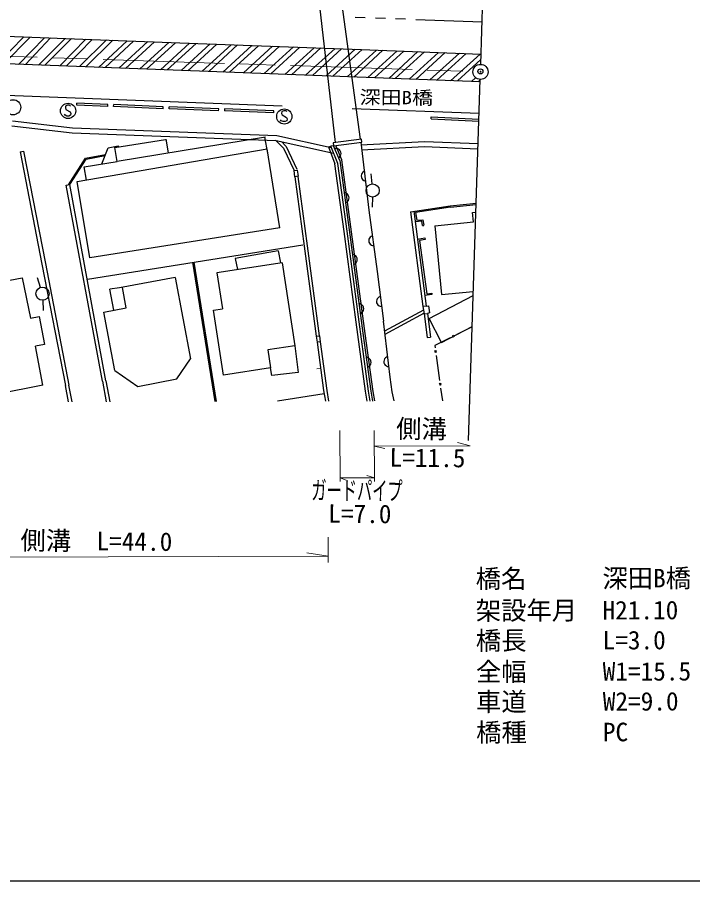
# Model space of a CAD drawing. Units: millimetres, scale not verified. Extents: x 40000 to 680000, y 20000 to 380000.
# Drawn here: x 297936 to 364570, y 205000 to 290180 of the extents above; entities that cross this region are included whole.
import ezdxf
from ezdxf.enums import TextEntityAlignment as Align

# ---------------------------------------------------------------- set-up
doc = ezdxf.new("R2010")
doc.units = ezdxf.units.MM
doc.header["$LTSCALE"] = 1000
doc.header["$PDMODE"] = 32
doc.header["$PDSIZE"] = 500
doc.linetypes.add('CHAIN', pattern=[18.5, 12, -1.5, 3.5, -1.5])
for name, color, linetype, lineweight in [('M-BGD', 7, 'Continuous', 25), ('M-BMK', 2, 'CHAIN', 13), ('M-BMK-OTRS', 5, 'Continuous', 25), ('M-BMK-SRVR', 3, 'Continuous', 25), ('M-STR-HTXT', 7, 'Continuous', 13), ('M-STR-STR1', 1, 'Continuous', 25), ('M-TTL-BAND', 7, 'Continuous', 25)]:
    doc.layers.add(name, color=color, linetype=linetype, lineweight=lineweight)
doc.layers.add('M-OTRS', color=6, linetype='Continuous')
doc.styles.add('ＭＳ ゴシック', font='')
doc.styles.get('ＭＳ ゴシック').set_extended_font_data('MS Gothic')

# ---------------------------------------------------------------- blocks, each defined once
blk = doc.blocks.new('BUHIN311')
at = {"color": 3, "linetype": 'Continuous', "lineweight": 25}
for radius in [746, 22.5]:
    blk.add_circle((0, 0), radius, dxfattribs=at)

msp = doc.modelspace()

# ---------------------------------------------------------------- linework, layer by layer
at = {"layer": 'M-BGD'}
for p, q in [((332250, 290133), (331256, 290170)), ((334257, 290059), (333262, 290098)), ((336248, 289981), (335250, 290014)), ((343799, 289693), (337246, 289943)), ((290940, 288521), (305259, 287999)), ((295974, 285616), (298569, 288243)), ((296596, 285593), (299202, 288220)), ((298060, 285537), (300613, 288168)), ((298759, 285511), (301230, 288146)), ((300016, 285463), (302660, 288094)), ((300646, 285439), (303283, 288071)), ((302132, 285383), (304710, 288019)), ((302754, 285360), (305328, 287996)), ((306731, 287941), (304071, 285310)), ((307352, 287917), (304704, 285286)), ((305259, 287999), (314853, 287624)), ((308783, 287861), (305949, 285239)), ((309414, 287836), (306598, 285214)), ((310822, 287781), (307971, 285162)), ((311481, 287756), (308623, 285137)), ((312876, 287701), (310037, 285084)), ((313531, 287675), (310689, 285059)), ((314931, 287621), (312064, 285007)), ((315586, 287597), (312723, 284982)), ((314120, 284929), (316973, 287547)), ((317639, 287522), (314778, 284905)), ((314853, 287624), (331872, 287005)), ((319026, 287472), (316168, 284852)), ((316826, 284827), (319678, 287448)), ((318202, 284775), (321068, 287398)), ((318859, 284750), (321728, 287374)), ((320260, 284697), (323114, 287323)), ((320910, 284672), (323778, 287299)), ((322304, 284620), (325177, 287248)), ((322960, 284595), (325827, 287225)), ((324333, 284543), (327231, 287174)), ((325000, 284518), (327890, 287150)), ((326386, 284465), (329281, 287099)), ((327045, 284440), (329930, 287075)), ((328419, 284388), (331281, 287026)), ((329067, 284364), (331950, 287002)), ((333360, 286948), (330467, 284311)), ((334015, 286923), (331129, 284286)), ((331872, 287005), (343694, 286554)), ((335410, 286870), (332513, 284233)), ((333172, 284208), (336077, 286844)), ((334575, 284155), (337451, 286792)), ((335220, 284131), (338115, 286767)), ((339506, 286714), (336606, 284078)), ((337266, 284053), (340150, 286689)), ((341552, 286636), (338647, 284001)), ((339314, 283976), (342209, 286611)), ((343600, 286557), (340682, 283924)), ((343694, 286554), (343695, 286554)), ((343605, 283813), (285896, 285998)), ((343677, 286006), (341360, 283899)), ((343151, 284219), (342739, 283846)), ((343642, 284041), (343400, 283821)), ((324061, 281417), (291751, 282642)), ((302708, 281423), (302678, 281243)), ((302678, 281243), (302738, 281093)), ((302888, 281513), (302708, 281423)), ((303008, 281513), (302888, 281513)), ((303128, 281483), (303008, 281513)), ((303188, 281423), (303128, 281483)), ((303817, 281508), (303826, 281708)), ((306871, 281377), (303817, 281508)), ((306880, 281577), (303826, 281708)), ((306871, 281377), (306880, 281577)), ((307441, 281367), (307450, 281567)), ((312326, 281154), (307441, 281367)), ((312335, 281354), (307450, 281567)), ((312326, 281154), (312335, 281354)), ((312921, 281134), (312928, 281334)), ((317799, 280949), (312921, 281134)), ((317806, 281149), (312928, 281334)), ((317799, 280949), (317806, 281149)), ((318384, 281139), (318377, 280939)), ((323248, 280966), (318384, 281139)), ((343502, 280703), (330964, 281163)), ((302648, 280523), (302588, 280613)), ((302828, 280433), (302648, 280523)), ((302738, 281093), (303158, 280853)), ((303038, 280433), (302828, 280433)), ((303188, 280523), (303038, 280433)), ((303158, 280853), (303218, 280703)), ((303218, 280703), (303188, 280523)), ((323241, 280767), (318377, 280939)), ((323241, 280767), (323248, 280966)), ((324038, 280874), (324008, 280694)), ((324008, 280694), (324068, 280544)), ((324218, 280964), (324038, 280874)), ((324068, 280544), (324488, 280304)), ((324338, 280964), (324218, 280964)), ((324458, 280934), (324338, 280964)), ((324518, 280874), (324458, 280934)), ((324488, 280304), (324548, 280154)), ((338770, 280152), (338779, 280352)), ((338779, 280352), (343484, 280141)), ((297414, 279456), (303344, 278786)), ((297451, 279955), (303381, 279285)), ((323978, 279974), (323918, 280064)), ((324158, 279884), (323978, 279974)), ((324368, 279884), (324158, 279884)), ((324518, 279974), (324368, 279884)), ((324548, 280154), (324518, 279974)), ((338770, 280152), (343477, 279941)), ((303344, 278786), (323480, 278027)), ((303381, 279285), (323544, 278525)), ((307565, 277320), (312569, 278125)), ((322410, 278363), (307780, 275955)), ((312602, 278147), (312833, 276811)), ((322663, 276771), (322362, 278356)), ((323399, 278045), (324213, 277261)), ((323480, 278027), (329143, 276771)), ((323544, 278525), (328908, 277336)), ((323990, 277914), (324474, 277448)), ((331890, 278166), (329096, 277806)), ((329096, 277806), (329139, 277505)), ((329139, 277505), (331941, 277867)), ((338112, 277883), (331824, 277556)), ((331838, 277854), (332634, 271151)), ((331941, 277867), (331890, 278166)), ((343403, 277680), (338112, 277883)), ((298209, 276915), (298553, 276982)), ((298209, 276915), (300369, 265832)), ((298553, 276982), (300713, 265898)), ((303851, 273966), (322592, 277215)), ((306267, 275716), (306910, 277292)), ((306910, 277292), (307890, 277487)), ((307780, 275955), (307565, 277320)), ((307890, 277487), (307889, 277395)), ((323831, 269424), (322592, 277215)), ((324213, 277261), (325240, 275063)), ((324474, 277448), (325526, 275197)), ((328650, 277394), (328854, 277466)), ((328650, 277394), (329280, 275711)), ((329139, 277505), (328854, 277466)), ((329563, 275764), (328854, 277466)), ((329752, 276036), (329139, 277505)), ((329379, 277241), (329253, 277232)), ((329968, 276103), (329367, 277534)), ((329494, 277224), (329379, 277241)), ((329625, 277171), (329494, 277224)), ((329719, 277101), (329625, 277171)), ((329802, 277006), (329719, 277101)), ((329864, 276858), (329802, 277006)), ((329873, 276732), (329864, 276858)), ((338115, 277383), (331885, 277058)), ((343386, 277180), (338115, 277383)), ((302985, 273645), (304672, 276277)), ((303120, 273671), (304733, 276186)), ((304672, 276277), (306651, 276658)), ((304733, 276186), (306600, 276546)), ((329638, 276309), (329733, 276392)), ((329733, 276392), (329802, 276486)), ((329752, 276036), (330731, 268715)), ((329802, 276486), (329856, 276617)), ((329856, 276617), (329873, 276732)), ((332260, 258974), (329968, 276103)), ((304526, 275415), (307780, 275955)), ((304750, 274122), (304526, 275415)), ((330184, 269042), (329278, 275725)), ((330469, 269080), (329563, 275764)), ((325240, 275063), (325550, 275098)), ((325314, 274440), (325240, 275063)), ((325639, 274495), (325314, 274440)), ((325314, 274440), (326228, 267595)), ((325550, 275098), (325639, 274495)), ((325627, 274482), (326542, 267637)), ((331889, 274669), (331862, 274546)), ((331862, 274546), (331878, 274386)), ((331878, 274386), (331930, 274271)), ((331939, 274775), (331889, 274669)), ((332028, 274885), (331939, 274775)), ((332121, 274954), (332028, 274885)), ((332236, 275007), (332121, 274954)), ((332937, 273737), (332846, 274733)), ((302776, 273606), (303120, 273671)), ((306328, 254278), (302776, 273606)), ((306675, 254319), (303120, 273671)), ((305093, 266444), (303851, 273966)), ((331930, 274271), (332000, 274178)), ((332000, 274178), (332110, 274089)), ((332110, 274089), (332216, 274039)), ((332216, 274039), (332339, 274012)), ((330299, 272847), (330175, 272871)), ((330406, 272801), (330299, 272847)), ((330519, 272715), (330406, 272801)), ((330591, 272624), (330519, 272715)), ((330647, 272510), (330591, 272624)), ((330308, 271880), (330421, 271936)), ((330421, 271936), (330512, 272008)), ((330512, 272008), (330598, 272121)), ((330598, 272121), (330644, 272228)), ((330644, 272228), (330668, 272352)), ((330668, 272352), (330647, 272510)), ((332981, 272439), (332959, 271440)), ((340655, 271590), (343211, 271852)), ((332634, 271151), (333431, 265107)), ((336722, 270996), (340655, 271590)), ((336722, 270996), (337954, 261646)), ((337048, 271045), (338281, 261689)), ((340678, 271441), (337220, 270920)), ((337220, 270920), (337342, 270157)), ((340678, 271441), (343206, 271701)), ((342853, 270930), (343181, 270961)), ((342947, 269985), (342853, 270930)), ((337833, 270051), (337187, 269992)), ((337342, 270157), (337958, 270213)), ((337904, 269631), (337833, 270051)), ((337958, 270213), (338052, 269656)), ((323831, 269424), (305093, 266444)), ((337905, 269627), (338053, 269652)), ((339116, 269605), (342947, 269985)), ((339116, 269605), (339787, 262829)), ((331364, 260095), (330184, 269042)), ((331648, 260132), (330469, 269080)), ((330731, 268715), (332021, 259022)), ((332676, 268384), (332630, 268277)), ((332762, 268497), (332676, 268384)), ((332853, 268569), (332762, 268497)), ((332967, 268624), (332853, 268569)), ((337411, 268291), (338157, 268407)), ((338157, 268407), (338179, 268259)), ((338157, 268407), (338180, 268259)), ((304880, 264351), (326101, 267731)), ((326228, 267595), (327406, 258729)), ((326542, 267637), (327719, 258770)), ((332630, 268277), (332606, 268153)), ((332606, 268153), (332627, 267995)), ((332627, 267995), (332682, 267881)), ((332682, 267881), (332754, 267790)), ((332754, 267790), (332867, 267703)), ((332867, 267703), (332974, 267657)), ((332974, 267657), (333098, 267633)), ((338179, 268259), (337616, 268171)), ((337629, 268174), (338350, 262904)), ((323679, 267145), (319448, 266375)), ((323679, 267145), (323897, 265945)), ((331112, 266763), (330988, 266787)), ((331219, 266717), (331112, 266763)), ((331331, 266631), (331219, 266717)), ((331404, 266540), (331331, 266631)), ((300369, 265832), (302685, 253846)), ((300713, 265898), (303034, 253887)), ((317449, 252278), (315262, 266005)), ((315361, 266020), (317550, 252278)), ((324058, 265970), (317634, 264978)), ((319448, 266375), (319646, 265288)), ((324058, 265970), (325323, 257774)), ((331119, 265796), (331233, 265851)), ((331233, 265851), (331324, 265924)), ((331324, 265924), (331410, 266036)), ((331459, 266426), (331404, 266540)), ((331410, 266036), (331457, 266143)), ((331457, 266143), (331480, 266268)), ((331480, 266268), (331459, 266426)), ((317634, 264978), (318182, 261427)), ((333431, 265107), (334050, 260187)), ((291126, 263096), (298409, 264491)), ((298409, 264491), (299230, 260488)), ((300224, 263533), (299927, 264488)), ((313526, 264518), (308023, 263483)), ((313526, 264518), (315039, 256480)), ((308023, 263483), (307076, 263346)), ((307464, 261284), (307076, 263346)), ((308693, 261517), (308305, 263536)), ((333440, 262400), (333392, 262293)), ((333527, 262511), (333440, 262400)), ((333619, 262583), (333527, 262511)), ((333733, 262637), (333619, 262583)), ((338843, 262817), (338144, 262727)), ((338350, 262904), (338824, 262966)), ((338578, 260474), (342910, 262726)), ((338824, 262966), (338843, 262817)), ((339787, 262829), (342923, 263129)), ((300445, 262263), (300488, 261264)), ((306486, 261098), (308693, 261517)), ((331757, 261917), (331633, 261941)), ((331864, 261870), (331757, 261917)), ((331976, 261785), (331864, 261870)), ((332049, 261693), (331976, 261785)), ((332104, 261580), (332049, 261693)), ((332125, 261421), (332104, 261580)), ((333392, 262293), (333367, 262169)), ((333367, 262169), (333387, 262011)), ((333387, 262011), (333441, 261896)), ((333441, 261896), (333513, 261804)), ((333513, 261804), (333624, 261717)), ((333624, 261717), (333730, 261670)), ((333730, 261670), (333855, 261645)), ((338281, 261689), (337954, 261646)), ((337954, 261646), (338090, 260920)), ((338281, 261689), (338496, 261724)), ((338496, 261724), (338598, 261028)), ((307573, 255326), (306486, 261098)), ((317293, 261290), (318182, 261427)), ((318285, 254866), (317293, 261290)), ((331764, 260949), (331878, 261005)), ((331878, 261005), (331969, 261077)), ((331969, 261077), (332055, 261190)), ((332055, 261190), (332102, 261297)), ((332102, 261297), (332125, 261421)), ((338020, 261294), (334158, 259213)), ((338078, 260985), (334194, 258891)), ((338090, 260920), (338418, 260959)), ((338090, 260920), (338371, 258578)), ((338598, 261028), (338418, 260959)), ((338418, 260959), (338698, 258618)), ((299230, 260488), (300083, 260652)), ((300083, 260652), (300616, 257890)), ((332283, 253290), (331364, 260095)), ((332573, 253285), (331648, 260132)), ((334047, 260212), (334681, 254674)), ((339800, 258103), (338578, 260474)), ((332021, 259022), (332815, 253280)), ((333058, 253276), (332260, 258974)), ((339800, 258103), (342809, 259667)), ((342808, 259640), (341307, 258888)), ((327406, 258729), (327739, 258760)), ((327406, 258729), (327510, 258122)), ((327820, 258168), (327510, 258122)), ((327510, 258122), (328155, 253361)), ((327739, 258760), (327820, 258168)), ((327823, 258164), (328475, 253356)), ((338371, 258578), (338698, 258618)), ((340636, 258553), (339118, 257794)), ((341096, 258694), (340846, 258748)), ((340917, 258604), (341025, 258837)), ((300616, 257890), (299745, 257722)), ((300462, 253871), (299745, 257722)), ((325323, 257774), (322655, 257362)), ((322655, 257362), (322929, 255583)), ((325323, 257774), (325640, 255138)), ((339296, 257096), (339110, 257273)), ((339116, 257810), (339151, 257556)), ((339268, 257295), (339137, 257074)), ((313687, 254505), (315039, 256480)), ((332474, 256623), (332350, 256646)), ((332581, 256577), (332474, 256623)), ((332694, 256492), (332581, 256577)), ((332767, 256401), (332694, 256492)), ((332823, 256288), (332767, 256401)), ((334166, 256469), (334118, 256362)), ((334253, 256580), (334166, 256469)), ((334345, 256652), (334253, 256580)), ((334459, 256706), (334345, 256652)), ((339254, 256813), (339598, 254337)), ((322929, 255583), (318285, 254866)), ((323046, 254826), (322929, 255583)), ((332487, 255656), (332600, 255712)), ((332600, 255712), (332691, 255785)), ((332691, 255785), (332776, 255898)), ((332776, 255898), (332822, 256005)), ((332822, 256005), (332845, 256129)), ((332845, 256129), (332823, 256288)), ((334118, 256362), (334093, 256238)), ((334093, 256238), (334112, 256079)), ((334112, 256079), (334167, 255965)), ((334167, 255965), (334239, 255873)), ((334239, 255873), (334350, 255786)), ((334350, 255786), (334456, 255739)), ((334456, 255739), (334580, 255714)), ((307573, 255326), (309837, 253771)), ((325640, 255138), (323046, 254826)), ((300462, 253871), (293141, 252474)), ((302993, 252234), (302685, 253846)), ((303347, 252235), (303034, 253887)), ((306328, 254278), (306716, 252245)), ((306675, 254319), (306811, 253610)), ((309837, 253771), (313687, 254505)), ((334681, 254674), (334883, 253244)), ((339743, 253877), (339557, 254053)), ((339715, 254075), (339584, 253855)), ((306811, 253610), (307070, 252246)), ((328212, 253021), (323599, 252297)), ((328155, 253361), (328330, 252311)), ((328475, 253356), (328649, 252312)), ((332446, 252324), (332283, 253290)), ((332735, 252325), (332573, 253285)), ((332815, 253280), (332979, 252325)), ((333218, 252326), (333058, 253276)), ((334883, 253244), (335069, 252332)), ((339701, 253594), (339874, 252347))]:
    msp.add_line(p, q, dxfattribs=at)
for centre, radius in [((297522, 281299), 750), ((302948, 280943), 750), ((324278, 280394), 750), ((332995, 273089), 650), ((300417, 262913), 650)]:
    msp.add_circle(centre, radius, dxfattribs=at)
at = {"layer": 'M-BMK'}
msp.add_line((287912, 286627), (342887, 284815), dxfattribs=at)
at = {"layer": 'M-BMK-OTRS'}
for p, q in [((343662, 285541), (344786, 319631)), ((342439, 248439), (343613, 284041))]:
    msp.add_line(p, q, dxfattribs=at)
at = {"layer": 'M-OTRS'}
msp.add_point((343619, 284843), dxfattribs=at)
at = {"layer": 'M-STR-HTXT'}
for p, q in [((327477, 255507), (327810, 255539)), ((329770, 249405), (329787, 244380)), ((333150, 249416), (333167, 244391)), ((333156, 247879), (342615, 247910)), ((333156, 247879), (334205, 247646)), ((342615, 247910), (341366, 248221)), ((329786, 244746), (333166, 244757)), ((329786, 244746), (330380, 244528)), ((333166, 244757), (332419, 244992)), ((328599, 238904), (328607, 236400)), ((285683, 236885), (328605, 237026)), ((328605, 237026), (326511, 237333))]:
    msp.add_line(p, q, dxfattribs=at)
at = {"layer": 'M-STR-STR1'}
for p, q in [((331796, 278154), (329633, 293937)), ((329333, 277836), (327529, 293660))]:
    msp.add_line(p, q, dxfattribs=at)
at = {"layer": 'M-TTL-BAND'}
msp.add_line((40000, 205000), (579000, 205000), dxfattribs=at)

# ---------------------------------------------------------------- block references
at = {"layer": 'M-BMK-SRVR', "rotation": 18.17536}
msp.add_blockref('BUHIN311', (343637, 284791), dxfattribs=at)

# ---------------------------------------------------------------- texts
at = {"layer": 'M-STR-HTXT', "style": 'ＭＳ ゴシック'}
for s, rotation, p in [('側溝', 359.475, (335299, 248135)), ('L=11.5', 359.475, (334652, 245299)), ('L=7.0', 359.475, (328601, 239768)), ('側溝\u3000L=44.0', 359.475, (298240, 237118)), ('橋名\u3000\u3000\u3000深田B橋', 0.175, (343160, 233329)), ('架設年月\u3000H21.10', 0.175, (343170, 230180)), ('橋長\u3000\u3000\u3000L=3.0', 0.175, (343179, 227224)), ('全幅\u3000\u3000\u3000W1=15.5', 0.175, (343188, 224140)), ('車道\u3000\u3000\u3000W2=9.0', 0.175, (343198, 221184)), ('橋種\u3000\u3000\u3000PC', 0.175, (343207, 218163))]:
    msp.add_text(s, height=1833, rotation=rotation, dxfattribs=at).set_placement(p, align=Align.BOTTOM_LEFT)
at = {"layer": 'M-STR-HTXT', "style": 'ＭＳ ゴシック', "width": 0.6}
msp.add_text('ガードパイプ', height=1833, rotation=359.475, dxfattribs=at).set_placement((326935, 242066), align=Align.BOTTOM_LEFT)
at = {"layer": 'M-STR-STR1', "style": 'ＭＳ ゴシック', "width": 1.15}
msp.add_text('深田B橋', height=1320, rotation=359.475, dxfattribs=at).set_placement((331696, 281247), align=Align.BOTTOM_LEFT)

doc.saveas('drawing.dxf')
